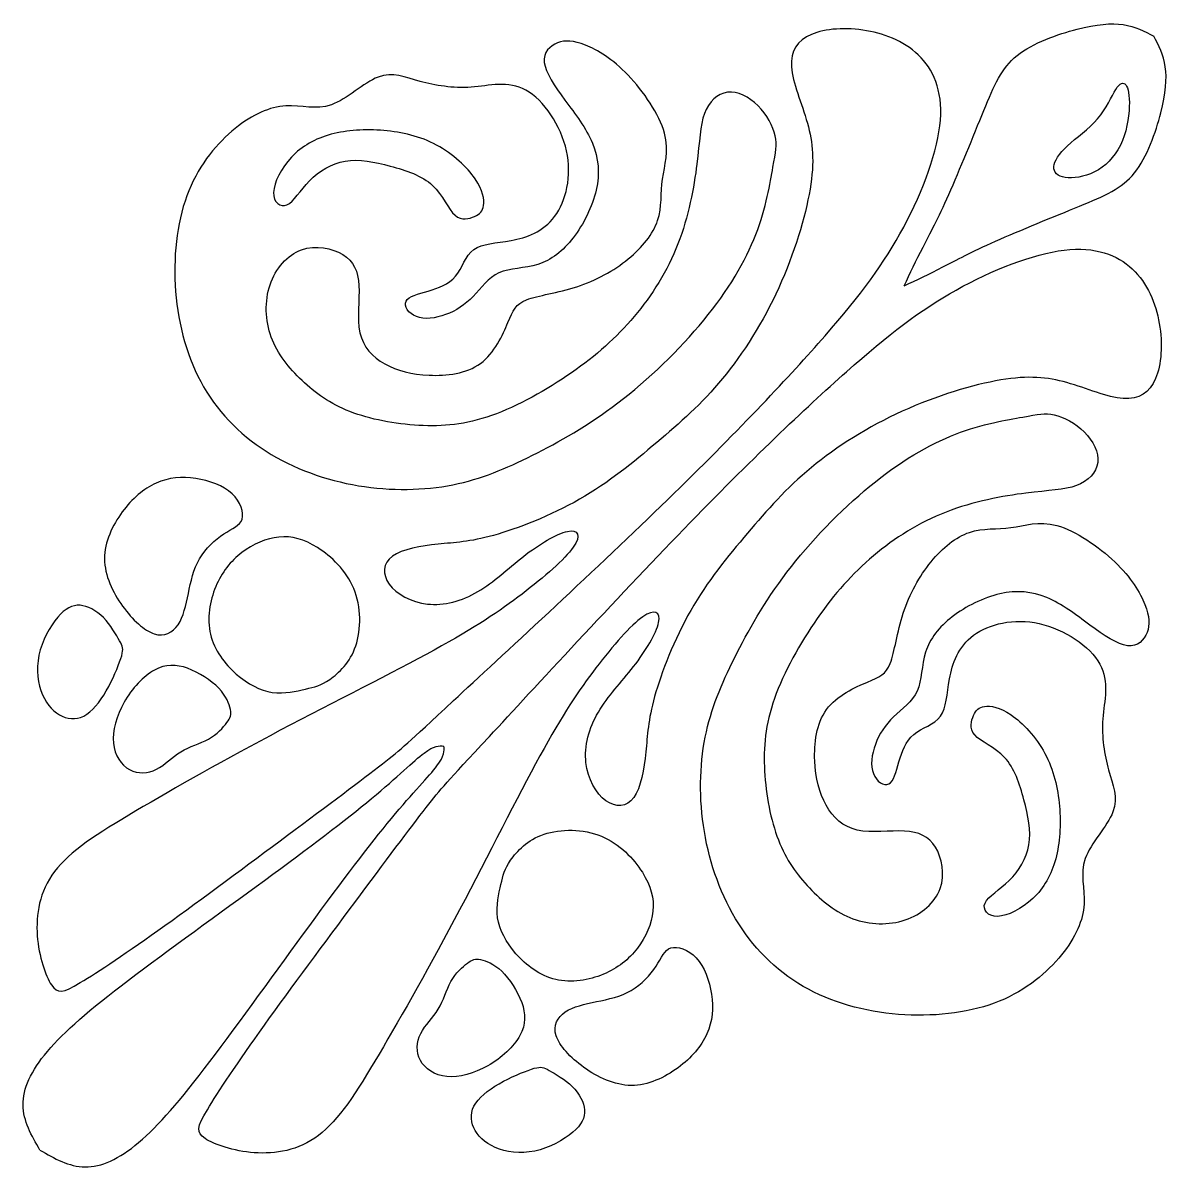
# Model space of a CAD drawing. Header units: millimetres. Extents: x 183 to 445, y 12 to 405.
# Drawn here: x 183.49 to 214.53, y 340.66 to 371.7 of the extents above; entities that cross this region are included whole.
import ezdxf

# ---------------------------------------------------------------- set-up
doc = ezdxf.new("R2010")
doc.units = ezdxf.units.MM
doc.layers.add('Default', color=7, linetype='Continuous')
doc.layers.add('DV1_Layer_1', color=7, linetype='Continuous')

# ---------------------------------------------------------------- blocks, each defined once
blk = doc.blocks.new('SE')
at = {"layer": 'DV1_Layer_1', "color": 7, "linetype": 'Continuous'}
for points, knots in [([(193.242, 351.597), (192.709, 351.183), (191.759, 350.475), (190.671, 349.665), (189.583, 348.854), (188.357, 347.941), (187.342, 347.213), (186.326, 346.486), (185.52, 345.945), (185.046, 345.663), (184.571, 345.38), (184.427, 345.356), (184.264, 345.603), (184.102, 345.849), (183.922, 346.366), (183.838, 347.508), (183.934, 348.133), (184.348, 348.68), (184.763, 349.227), (185.496, 349.696), (186.554, 350.321), (187.612, 350.946), (188.994, 351.727), (191.951, 353.29), (193.526, 354.071), (194.644, 354.684), (195.762, 355.297), (196.423, 355.742), (197.03, 356.205), (197.637, 356.667), (198.19, 357.148), (198.418, 357.473), (198.647, 357.797), (198.55, 357.965), (198.262, 357.906), (197.973, 357.845), (197.492, 357.557), (197.066, 357.226), (196.639, 356.896), (196.267, 356.523), (195.834, 356.271), (195.401, 356.018), (194.908, 355.886), (194.463, 355.934), (194.019, 355.982), (193.622, 356.211), (193.237, 356.739), (193.249, 357.04), (193.514, 357.232), (193.778, 357.424), (194.295, 357.509), (194.752, 357.557), (195.209, 357.605), (195.605, 357.617), (196.255, 357.797), (196.904, 357.978), (197.805, 358.326), (198.592, 358.777), (199.38, 359.228), (200.053, 359.781), (200.684, 360.315), (201.315, 360.85), (201.904, 361.367), (202.469, 362.052), (203.034, 362.737), (203.575, 363.591), (203.995, 364.516), (204.416, 365.442), (204.717, 366.44), (204.843, 367.191), (204.969, 367.942), (204.921, 368.447), (204.771, 368.982), (204.621, 369.517), (204.368, 370.082), (204.338, 370.509), (204.308, 370.935), (204.5, 371.224), (204.879, 371.386), (205.258, 371.548), (205.822, 371.584), (206.376, 371.488), (206.928, 371.392), (207.469, 371.164), (207.854, 370.755), (208.239, 370.346), (208.467, 369.757), (208.365, 368.91), (208.263, 368.062), (207.83, 366.957), (207.283, 365.977), (206.736, 364.997), (206.075, 364.144), (205.065, 363.002), (204.056, 361.86), (202.697, 360.43), (200.797, 358.589), (198.897, 356.749), (196.455, 354.5), (195.175, 353.315), (193.894, 352.13), (193.776, 352.01), (193.242, 351.597)], [0, 0, 0, 0, 0.027778, 0.027778, 0.027778, 0.055556, 0.055556, 0.055556, 0.083333, 0.083333, 0.083333, 0.111111, 0.111111, 0.111111, 0.138889, 0.138889, 0.166667, 0.166667, 0.166667, 0.194444, 0.194444, 0.194444, 0.222222, 0.222222, 0.25, 0.25, 0.25, 0.277778, 0.277778, 0.277778, 0.305556, 0.305556, 0.305556, 0.333333, 0.333333, 0.333333, 0.361111, 0.361111, 0.361111, 0.388889, 0.388889, 0.388889, 0.416667, 0.416667, 0.416667, 0.444444, 0.444444, 0.472222, 0.472222, 0.472222, 0.5, 0.5, 0.5, 0.527778, 0.527778, 0.527778, 0.555556, 0.555556, 0.555556, 0.583333, 0.583333, 0.583333, 0.611111, 0.611111, 0.611111, 0.638889, 0.638889, 0.638889, 0.666667, 0.666667, 0.666667, 0.694444, 0.694444, 0.694444, 0.722222, 0.722222, 0.722222, 0.75, 0.75, 0.75, 0.777778, 0.777778, 0.777778, 0.805556, 0.805556, 0.805556, 0.833333, 0.833333, 0.833333, 0.861111, 0.861111, 0.861111, 0.888889, 0.888889, 0.888889, 0.916667, 0.916667, 0.916667, 0.944444, 0.944444, 0.944444, 1, 1, 1, 1]), ([(207.396, 364.566), (207.558, 364.908), (207.72, 365.25), (208.098, 365.989), (208.315, 366.385), (208.609, 367.046), (208.903, 367.707), (209.275, 368.632), (209.558, 369.322), (209.84, 370.013), (210.032, 370.469), (210.462, 370.815), (210.891, 371.16), (211.558, 371.394), (212.621, 371.665), (213.017, 371.7), (213.341, 371.653), (213.666, 371.604), (213.918, 371.472), (214.17, 371.34)], [0, 0, 0, 0, 0.125, 0.125, 0.25, 0.25, 0.25, 0.375, 0.375, 0.375, 0.5, 0.5, 0.5, 0.625, 0.625, 0.75, 0.75, 0.75, 1, 1, 1, 1]), ([(207.396, 364.566), (207.738, 364.728), (208.08, 364.89), (208.45, 365.079), (208.819, 365.268), (209.215, 365.485), (210.537, 366.073), (211.462, 366.445), (212.152, 366.728), (212.843, 367.01), (213.299, 367.202), (213.645, 367.632), (213.99, 368.061), (214.224, 368.728), (214.359, 369.259), (214.494, 369.791), (214.531, 370.187), (214.482, 370.511), (214.434, 370.836), (214.302, 371.088), (214.17, 371.34)], [0, 0, 0, 0, 0.125, 0.125, 0.125, 0.25, 0.25, 0.375, 0.375, 0.375, 0.5, 0.5, 0.5, 0.625, 0.625, 0.625, 0.75, 0.75, 0.75, 1, 1, 1, 1]), ([(203.837, 367.782), (203.762, 367.358), (203.66, 366.692), (203.375, 365.962), (203.09, 365.232), (202.621, 364.44), (201.961, 363.635), (201.3, 362.83), (200.447, 362.013), (199.63, 361.389), (198.814, 360.764), (198.033, 360.332), (197.312, 359.971), (196.591, 359.611), (195.931, 359.323), (195.153, 359.17), (194.375, 359.016), (193.48, 358.998), (191.709, 359.293), (190.832, 359.605), (190.087, 360.079), (189.343, 360.554), (188.73, 361.19), (188.313, 361.968), (187.895, 362.746), (187.673, 363.665), (187.622, 364.581), (187.571, 365.497), (187.691, 366.409), (188.292, 367.887), (188.772, 368.451), (189.246, 368.836), (189.721, 369.22), (190.189, 369.424), (190.619, 369.451), (191.048, 369.478), (191.439, 369.328), (191.859, 369.478), (192.28, 369.628), (192.731, 370.078), (193.125, 370.228), (193.52, 370.378), (193.857, 370.229), (194.266, 370.114), (194.675, 370), (195.156, 369.921), (195.65, 369.957), (196.144, 369.993), (196.651, 370.144), (197.137, 369.874), (197.622, 369.605), (198.086, 368.914), (198.237, 368.229), (198.387, 367.545), (198.225, 366.866), (197.606, 366.031), (197.15, 365.875), (196.735, 365.797), (196.321, 365.719), (195.949, 365.719), (195.492, 365.382), (195.408, 365.046), (195.225, 364.827), (195.042, 364.608), (194.76, 364.506), (194.487, 364.425), (194.213, 364.344), (193.949, 364.283), (193.883, 364.151), (193.817, 364.019), (193.949, 363.815), (194.165, 363.731), (194.381, 363.647), (194.682, 363.683), (194.958, 363.785), (195.234, 363.887), (195.486, 364.055), (195.706, 364.281), (195.925, 364.506), (196.111, 364.788), (196.405, 364.92), (196.699, 365.052), (197.102, 365.034), (197.462, 365.148), (197.823, 365.262), (198.141, 365.509), (198.42, 365.872), (198.699, 366.235), (198.94, 366.716), (199.144, 367.617), (199.108, 368.037), (198.94, 368.44), (198.771, 368.842), (198.471, 369.226), (198.195, 369.605), (197.919, 369.983), (197.667, 370.355), (197.633, 370.629), (197.6, 370.902), (197.787, 371.076), (197.994, 371.157), (198.201, 371.238), (198.429, 371.226), (198.75, 371.097), (199.072, 370.968), (199.486, 370.722), (200.327, 369.845), (200.753, 369.214), (201.036, 368.211), (200.892, 367.839), (200.841, 367.464), (200.789, 367.088), (200.831, 366.71), (200.585, 365.971), (200.297, 365.611), (199.91, 365.295), (199.522, 364.98), (199.036, 364.71), (198.519, 364.542), (198.003, 364.374), (197.456, 364.308), (197.153, 364.191), (196.85, 364.073), (196.79, 363.905), (196.648, 363.572), (196.507, 363.238), (196.285, 362.74), (195.904, 362.461), (195.522, 362.181), (194.982, 362.121), (194.511, 362.143), (194.039, 362.164), (193.637, 362.266), (193.306, 362.452), (192.976, 362.638), (192.718, 362.908), (192.631, 363.296), (192.544, 363.683), (192.628, 364.187), (192.607, 364.575), (192.586, 364.962), (192.46, 365.232), (192.171, 365.413), (191.883, 365.593), (191.433, 365.683), (191.048, 365.545), (190.664, 365.406), (190.345, 365.04), (190.045, 364.151), (190.063, 363.629), (190.228, 363.175), (190.393, 362.722), (190.706, 362.338), (191.42, 361.659), (191.823, 361.365), (192.363, 361.155), (192.904, 360.944), (193.582, 360.818), (194.231, 360.782), (194.88, 360.746), (195.498, 360.8), (196.204, 361.049), (196.91, 361.299), (197.703, 361.743), (198.372, 362.209), (199.042, 362.674), (199.588, 363.16), (200.072, 363.734), (200.555, 364.308), (200.976, 364.968), (201.261, 365.704), (201.546, 366.439), (201.696, 367.25), (201.774, 367.869), (201.852, 368.487), (201.858, 368.914), (201.979, 369.238), (202.099, 369.562), (202.333, 369.785), (202.606, 369.818), (202.879, 369.851), (203.192, 369.695), (203.432, 369.454), (203.672, 369.214), (203.84, 368.89), (203.9, 368.638), (203.96, 368.385), (203.913, 368.205), (203.837, 367.782)], [0, 0, 0, 0, 0.014925, 0.014925, 0.014925, 0.029851, 0.029851, 0.029851, 0.044776, 0.044776, 0.044776, 0.059701, 0.059701, 0.059701, 0.074627, 0.074627, 0.074627, 0.089552, 0.089552, 0.104478, 0.104478, 0.104478, 0.119403, 0.119403, 0.119403, 0.134328, 0.134328, 0.134328, 0.149254, 0.149254, 0.164179, 0.164179, 0.164179, 0.179104, 0.179104, 0.179104, 0.19403, 0.19403, 0.19403, 0.208955, 0.208955, 0.208955, 0.223881, 0.223881, 0.223881, 0.238806, 0.238806, 0.238806, 0.253731, 0.253731, 0.253731, 0.268657, 0.268657, 0.268657, 0.283582, 0.283582, 0.298507, 0.298507, 0.298507, 0.313433, 0.313433, 0.328358, 0.328358, 0.328358, 0.343284, 0.343284, 0.343284, 0.358209, 0.358209, 0.358209, 0.373134, 0.373134, 0.373134, 0.38806, 0.38806, 0.38806, 0.402985, 0.402985, 0.402985, 0.41791, 0.41791, 0.41791, 0.432836, 0.432836, 0.432836, 0.447761, 0.447761, 0.447761, 0.462687, 0.462687, 0.477612, 0.477612, 0.477612, 0.492537, 0.492537, 0.492537, 0.507463, 0.507463, 0.507463, 0.522388, 0.522388, 0.522388, 0.537313, 0.537313, 0.537313, 0.552239, 0.552239, 0.567164, 0.567164, 0.58209, 0.58209, 0.58209, 0.597015, 0.597015, 0.61194, 0.61194, 0.61194, 0.626866, 0.626866, 0.626866, 0.641791, 0.641791, 0.641791, 0.656716, 0.656716, 0.656716, 0.671642, 0.671642, 0.671642, 0.686567, 0.686567, 0.686567, 0.701493, 0.701493, 0.701493, 0.716418, 0.716418, 0.716418, 0.731343, 0.731343, 0.731343, 0.746269, 0.746269, 0.746269, 0.761194, 0.761194, 0.761194, 0.776119, 0.776119, 0.791045, 0.791045, 0.791045, 0.80597, 0.80597, 0.820896, 0.820896, 0.820896, 0.835821, 0.835821, 0.835821, 0.850746, 0.850746, 0.850746, 0.865672, 0.865672, 0.865672, 0.880597, 0.880597, 0.880597, 0.895522, 0.895522, 0.895522, 0.910448, 0.910448, 0.910448, 0.925373, 0.925373, 0.925373, 0.940299, 0.940299, 0.940299, 0.955224, 0.955224, 0.955224, 0.970149, 0.970149, 0.970149, 1, 1, 1, 1]), ([(213.137, 369.893), (213.023, 369.713), (212.885, 369.382), (212.645, 369.1), (212.404, 368.818), (212.062, 368.584), (211.828, 368.367), (211.594, 368.151), (211.341, 367.755), (211.558, 367.539), (211.972, 367.473), (212.278, 367.515), (212.561, 367.659), (212.843, 367.803), (213.101, 368.049), (213.263, 368.379), (213.426, 368.71), (213.492, 369.124), (213.504, 369.43), (213.516, 369.737), (213.474, 369.935), (213.407, 370.019), (213.341, 370.103), (213.251, 370.073), (213.137, 369.893)], [0, 0, 0, 0, 0.1, 0.1, 0.1, 0.2, 0.2, 0.2, 0.3, 0.4, 0.4, 0.5, 0.5, 0.5, 0.6, 0.6, 0.6, 0.7, 0.7, 0.7, 0.8, 0.8, 0.8, 1, 1, 1, 1]), ([(195.744, 366.451), (195.6, 366.385), (195.389, 366.321), (195.212, 366.482), (195.034, 366.642), (194.891, 367.027), (194.603, 367.292), (194.315, 367.557), (193.883, 367.701), (193.03, 367.929), (192.61, 368.013), (192.233, 367.951), (191.857, 367.889), (191.524, 367.681), (191.269, 367.42), (191.014, 367.158), (190.836, 366.844), (190.472, 366.68), (190.285, 366.83), (190.291, 367.1), (190.297, 367.371), (190.496, 367.761), (191.057, 368.356), (191.42, 368.562), (191.852, 368.678), (192.284, 368.794), (192.783, 368.821), (193.28, 368.779), (193.777, 368.736), (194.271, 368.624), (194.714, 368.385), (195.156, 368.145), (195.546, 367.779), (195.76, 367.47), (195.973, 367.16), (196.009, 366.908), (195.988, 366.747), (195.967, 366.587), (195.889, 366.518), (195.744, 366.451)], [0, 0, 0, 0, 0.066667, 0.066667, 0.066667, 0.133333, 0.133333, 0.133333, 0.2, 0.2, 0.266667, 0.266667, 0.266667, 0.333333, 0.333333, 0.333333, 0.4, 0.4, 0.466667, 0.466667, 0.466667, 0.533333, 0.533333, 0.6, 0.6, 0.6, 0.666667, 0.666667, 0.666667, 0.733333, 0.733333, 0.733333, 0.8, 0.8, 0.8, 0.866667, 0.866667, 0.866667, 1, 1, 1, 1]), ([(194.427, 350.413), (194.013, 349.879), (193.305, 348.929), (192.495, 347.841), (191.684, 346.753), (190.771, 345.527), (190.043, 344.512), (189.316, 343.496), (188.775, 342.691), (188.493, 342.216), (188.21, 341.741), (188.186, 341.597), (188.433, 341.434), (188.679, 341.272), (189.196, 341.092), (189.767, 341.05), (190.338, 341.008), (190.963, 341.104), (191.51, 341.519), (192.057, 341.933), (192.526, 342.667), (193.151, 343.724), (193.776, 344.782), (194.557, 346.164), (195.338, 347.643), (196.12, 349.121), (196.901, 350.696), (197.514, 351.814), (198.127, 352.932), (198.572, 353.593), (199.034, 354.2), (199.497, 354.807), (199.978, 355.36), (200.303, 355.588), (200.627, 355.816), (200.796, 355.72), (200.735, 355.432), (200.675, 355.143), (200.387, 354.663), (200.056, 354.236), (199.726, 353.809), (199.353, 353.437), (199.101, 353.004), (198.848, 352.571), (198.716, 352.078), (198.764, 351.634), (198.812, 351.189), (199.041, 350.792), (199.305, 350.6), (199.569, 350.407), (199.87, 350.419), (200.062, 350.684), (200.254, 350.949), (200.339, 351.465), (200.387, 351.922), (200.435, 352.379), (200.447, 352.776), (200.808, 354.074), (201.156, 354.975), (201.607, 355.762), (202.058, 356.55), (202.61, 357.223), (203.145, 357.854), (203.68, 358.485), (204.197, 359.074), (204.882, 359.639), (205.567, 360.204), (206.421, 360.745), (207.346, 361.165), (208.272, 361.586), (209.27, 361.887), (210.021, 362.013), (210.772, 362.139), (211.277, 362.091), (211.812, 361.941), (212.347, 361.791), (212.912, 361.538), (213.338, 361.508), (213.765, 361.478), (214.054, 361.67), (214.216, 362.049), (214.378, 362.428), (214.414, 362.993), (214.222, 364.098), (213.994, 364.639), (213.585, 365.024), (213.176, 365.409), (212.587, 365.637), (210.892, 365.433), (209.786, 365), (208.807, 364.453), (207.827, 363.906), (206.974, 363.245), (204.69, 361.226), (203.26, 359.867), (201.42, 357.967), (199.579, 356.067), (197.33, 353.625), (196.145, 352.345), (194.96, 351.064), (194.84, 350.946), (194.427, 350.413)], [0, 0, 0, 0, 0.027778, 0.027778, 0.027778, 0.055556, 0.055556, 0.055556, 0.083333, 0.083333, 0.083333, 0.111111, 0.111111, 0.111111, 0.138889, 0.138889, 0.138889, 0.166667, 0.166667, 0.166667, 0.194444, 0.194444, 0.194444, 0.222222, 0.222222, 0.222222, 0.25, 0.25, 0.25, 0.277778, 0.277778, 0.277778, 0.305556, 0.305556, 0.305556, 0.333333, 0.333333, 0.333333, 0.361111, 0.361111, 0.361111, 0.388889, 0.388889, 0.388889, 0.416667, 0.416667, 0.416667, 0.444444, 0.444444, 0.444444, 0.472222, 0.472222, 0.472222, 0.5, 0.5, 0.5, 0.527778, 0.527778, 0.555556, 0.555556, 0.555556, 0.583333, 0.583333, 0.583333, 0.611111, 0.611111, 0.611111, 0.638889, 0.638889, 0.638889, 0.666667, 0.666667, 0.666667, 0.694444, 0.694444, 0.694444, 0.722222, 0.722222, 0.722222, 0.75, 0.75, 0.75, 0.777778, 0.777778, 0.805556, 0.805556, 0.805556, 0.833333, 0.833333, 0.861111, 0.861111, 0.861111, 0.888889, 0.888889, 0.916667, 0.916667, 0.916667, 0.944444, 0.944444, 0.944444, 1, 1, 1, 1]), ([(210.612, 361.007), (210.188, 360.932), (209.522, 360.83), (208.792, 360.545), (208.062, 360.26), (207.27, 359.791), (206.465, 359.13), (205.66, 358.47), (204.843, 357.617), (203.594, 355.984), (203.162, 355.203), (202.801, 354.482), (202.441, 353.761), (202.153, 353.101), (202, 352.323), (201.846, 351.545), (201.828, 350.65), (201.976, 349.765), (202.123, 348.879), (202.435, 348.002), (202.909, 347.257), (203.384, 346.512), (204.021, 345.9), (204.798, 345.483), (205.576, 345.065), (206.495, 344.843), (207.411, 344.792), (208.327, 344.741), (209.239, 344.861), (209.978, 345.161), (210.717, 345.462), (211.281, 345.942), (211.666, 346.416), (212.05, 346.891), (212.254, 347.359), (212.281, 347.789), (212.308, 348.218), (212.158, 348.609), (212.308, 349.029), (212.458, 349.45), (212.908, 349.901), (213.058, 350.295), (213.208, 350.69), (213.058, 351.027), (212.944, 351.436), (212.83, 351.845), (212.751, 352.326), (212.787, 352.82), (212.823, 353.314), (212.974, 353.821), (212.435, 354.792), (211.744, 355.256), (211.059, 355.406), (210.375, 355.557), (209.696, 355.395), (209.279, 355.086), (208.861, 354.776), (208.705, 354.32), (208.627, 353.906), (208.549, 353.491), (208.549, 353.119), (208.381, 352.891), (208.213, 352.662), (207.876, 352.578), (207.657, 352.395), (207.438, 352.212), (207.336, 351.93), (207.255, 351.656), (207.173, 351.383), (207.114, 351.119), (206.981, 351.053), (206.849, 350.987), (206.645, 351.119), (206.561, 351.335), (206.477, 351.551), (206.513, 351.852), (206.615, 352.128), (206.717, 352.404), (206.885, 352.656), (207.111, 352.875), (207.336, 353.095), (207.618, 353.281), (207.75, 353.575), (207.882, 353.87), (207.864, 354.272), (207.978, 354.632), (208.092, 354.993), (208.339, 355.311), (209.065, 355.869), (209.546, 356.11), (209.996, 356.212), (210.447, 356.314), (210.867, 356.278), (211.269, 356.11), (211.672, 355.942), (212.056, 355.641), (212.813, 355.089), (213.185, 354.837), (213.459, 354.803), (213.732, 354.77), (213.906, 354.957), (213.987, 355.164), (214.068, 355.371), (214.056, 355.599), (213.927, 355.921), (213.798, 356.242), (213.552, 356.656), (213.113, 357.077), (212.675, 357.497), (212.044, 357.923), (211.543, 358.065), (211.041, 358.206), (210.669, 358.062), (210.294, 358.01), (209.918, 357.96), (209.54, 358.002), (209.17, 357.878), (208.801, 357.755), (208.441, 357.467), (208.126, 357.08), (207.81, 356.692), (207.54, 356.206), (207.372, 355.689), (207.204, 355.173), (207.138, 354.626), (207.02, 354.323), (206.903, 354.02), (206.735, 353.96), (206.068, 353.677), (205.57, 353.455), (205.291, 353.074), (205.011, 352.692), (204.951, 352.152), (204.972, 351.681), (204.993, 351.209), (205.096, 350.807), (205.282, 350.476), (205.468, 350.146), (205.738, 349.888), (206.125, 349.801), (206.513, 349.714), (207.017, 349.798), (207.792, 349.756), (208.062, 349.63), (208.243, 349.341), (208.423, 349.053), (208.513, 348.603), (208.375, 348.218), (208.237, 347.834), (207.87, 347.515), (207.426, 347.365), (206.981, 347.215), (206.459, 347.233), (206.005, 347.398), (205.552, 347.564), (205.168, 347.876), (204.828, 348.233), (204.489, 348.591), (204.195, 348.993), (203.774, 350.074), (203.648, 350.752), (203.612, 351.401), (203.576, 352.05), (203.63, 352.668), (203.879, 353.374), (204.129, 354.08), (204.573, 354.872), (205.038, 355.542), (205.504, 356.212), (205.99, 356.758), (207.138, 357.725), (207.798, 358.146), (208.534, 358.431), (209.269, 358.716), (210.08, 358.866), (210.699, 358.944), (211.317, 359.022), (211.744, 359.028), (212.392, 359.269), (212.615, 359.503), (212.648, 359.776), (212.681, 360.049), (212.525, 360.362), (212.284, 360.602), (212.044, 360.842), (211.72, 361.01), (211.468, 361.07), (211.215, 361.131), (211.035, 361.082), (210.612, 361.007)], [0, 0, 0, 0, 0.014925, 0.014925, 0.014925, 0.029851, 0.029851, 0.029851, 0.044776, 0.044776, 0.059701, 0.059701, 0.059701, 0.074627, 0.074627, 0.074627, 0.089552, 0.089552, 0.089552, 0.104478, 0.104478, 0.104478, 0.119403, 0.119403, 0.119403, 0.134328, 0.134328, 0.134328, 0.149254, 0.149254, 0.149254, 0.164179, 0.164179, 0.164179, 0.179104, 0.179104, 0.179104, 0.19403, 0.19403, 0.19403, 0.208955, 0.208955, 0.208955, 0.223881, 0.223881, 0.223881, 0.238806, 0.238806, 0.238806, 0.253731, 0.253731, 0.268657, 0.268657, 0.268657, 0.283582, 0.283582, 0.283582, 0.298507, 0.298507, 0.298507, 0.313433, 0.313433, 0.313433, 0.328358, 0.328358, 0.328358, 0.343284, 0.343284, 0.343284, 0.358209, 0.358209, 0.358209, 0.373134, 0.373134, 0.373134, 0.38806, 0.38806, 0.38806, 0.402985, 0.402985, 0.402985, 0.41791, 0.41791, 0.41791, 0.432836, 0.432836, 0.432836, 0.447761, 0.447761, 0.462687, 0.462687, 0.462687, 0.477612, 0.477612, 0.477612, 0.492537, 0.492537, 0.507463, 0.507463, 0.507463, 0.522388, 0.522388, 0.522388, 0.537313, 0.537313, 0.537313, 0.552239, 0.552239, 0.552239, 0.567164, 0.567164, 0.567164, 0.58209, 0.58209, 0.58209, 0.597015, 0.597015, 0.597015, 0.61194, 0.61194, 0.61194, 0.626866, 0.626866, 0.626866, 0.641791, 0.641791, 0.641791, 0.656716, 0.656716, 0.671642, 0.671642, 0.671642, 0.686567, 0.686567, 0.686567, 0.701493, 0.701493, 0.701493, 0.716418, 0.716418, 0.716418, 0.731343, 0.731343, 0.746269, 0.746269, 0.746269, 0.761194, 0.761194, 0.761194, 0.776119, 0.776119, 0.776119, 0.791045, 0.791045, 0.791045, 0.80597, 0.80597, 0.80597, 0.820896, 0.820896, 0.835821, 0.835821, 0.835821, 0.850746, 0.850746, 0.850746, 0.865672, 0.865672, 0.865672, 0.880597, 0.880597, 0.895522, 0.895522, 0.895522, 0.910448, 0.910448, 0.910448, 0.925373, 0.925373, 0.940299, 0.940299, 0.940299, 0.955224, 0.955224, 0.955224, 0.970149, 0.970149, 0.970149, 1, 1, 1, 1]), ([(188.939, 357.835), (188.706, 357.683), (188.448, 357.449), (188.282, 357.164), (188.117, 356.878), (188.045, 356.542), (187.978, 356.219), (187.91, 355.897), (187.847, 355.587), (187.701, 355.372), (187.556, 355.158), (187.328, 355.038), (187.054, 355.125), (186.781, 355.212), (186.463, 355.506), (186.194, 355.88), (185.925, 356.254), (185.706, 356.707), (185.704, 357.162), (185.703, 357.617), (185.919, 358.074), (186.185, 358.435), (186.451, 358.797), (186.766, 359.064), (187.105, 359.215), (187.445, 359.365), (187.808, 359.398), (188.179, 359.342), (188.55, 359.287), (188.928, 359.142), (189.164, 358.925), (189.4, 358.707), (189.493, 358.416), (189.435, 358.236), (189.379, 358.056), (189.171, 357.986), (188.939, 357.835)], [0, 0, 0, 0, 0.076923, 0.076923, 0.076923, 0.153846, 0.153846, 0.153846, 0.230769, 0.230769, 0.230769, 0.307692, 0.307692, 0.307692, 0.384615, 0.384615, 0.384615, 0.461538, 0.461538, 0.461538, 0.538462, 0.538462, 0.538462, 0.615385, 0.615385, 0.615385, 0.692308, 0.692308, 0.692308, 0.769231, 0.769231, 0.769231, 0.846154, 0.846154, 0.846154, 1, 1, 1, 1]), ([(191.158, 353.628), (190.91, 353.569), (190.586, 353.491), (190.255, 353.539), (189.925, 353.587), (189.589, 353.761), (189.278, 354.036), (188.967, 354.311), (188.682, 354.686), (188.58, 355.113), (188.478, 355.539), (188.559, 356.017), (188.721, 356.407), (188.883, 356.797), (189.126, 357.101), (189.428, 357.33), (189.73, 357.56), (190.09, 357.716), (190.437, 357.751), (190.784, 357.785), (191.117, 357.698), (191.486, 357.464), (191.856, 357.23), (192.261, 356.848), (192.465, 356.353), (192.67, 355.857), (192.673, 355.248), (192.519, 354.798), (192.366, 354.347), (192.057, 354.056), (191.817, 353.89), (191.577, 353.725), (191.406, 353.686), (191.158, 353.628)], [0, 0, 0, 0, 0.083333, 0.083333, 0.083333, 0.166667, 0.166667, 0.166667, 0.25, 0.25, 0.25, 0.333333, 0.333333, 0.333333, 0.416667, 0.416667, 0.416667, 0.5, 0.5, 0.5, 0.583333, 0.583333, 0.583333, 0.666667, 0.666667, 0.666667, 0.75, 0.75, 0.75, 0.833333, 0.833333, 0.833333, 1, 1, 1, 1]), ([(186.169, 354.533), (186.114, 354.341), (185.985, 354.008), (185.817, 353.695), (185.649, 353.383), (185.442, 353.092), (185.223, 352.945), (185.003, 352.797), (184.772, 352.795), (184.559, 352.891), (184.346, 352.987), (184.151, 353.182), (184.024, 353.473), (183.898, 353.764), (183.841, 354.152), (183.924, 354.544), (184.006, 354.936), (184.229, 355.332), (184.434, 355.577), (184.64, 355.821), (184.829, 355.914), (185.039, 355.9), (185.25, 355.884), (185.481, 355.761), (185.675, 355.565), (185.868, 355.368), (186.024, 355.098), (186.113, 354.937), (186.201, 354.776), (186.223, 354.725), (186.169, 354.533)], [0, 0, 0, 0, 0.090909, 0.090909, 0.090909, 0.181818, 0.181818, 0.181818, 0.272727, 0.272727, 0.272727, 0.363636, 0.363636, 0.363636, 0.454545, 0.454545, 0.454545, 0.545455, 0.545455, 0.545455, 0.636364, 0.636364, 0.636364, 0.727273, 0.727273, 0.727273, 0.818182, 0.818182, 0.818182, 1, 1, 1, 1]), ([(189.024, 352.719), (188.925, 352.587), (188.751, 352.401), (188.523, 352.272), (188.295, 352.143), (188.012, 352.071), (187.775, 351.927), (187.538, 351.783), (187.346, 351.566), (187.113, 351.451), (186.88, 351.335), (186.607, 351.32), (186.382, 351.443), (186.156, 351.566), (185.979, 351.828), (185.946, 352.161), (185.913, 352.494), (186.024, 352.9), (186.236, 353.271), (186.448, 353.641), (186.76, 353.978), (187.06, 354.143), (187.361, 354.308), (187.649, 354.302), (187.958, 354.191), (188.268, 354.08), (188.598, 353.863), (188.803, 353.649), (189.009, 353.434), (189.09, 353.221), (189.119, 353.075), (189.147, 352.93), (189.123, 352.852), (189.024, 352.719)], [0, 0, 0, 0, 0.083333, 0.083333, 0.083333, 0.166667, 0.166667, 0.166667, 0.25, 0.25, 0.25, 0.333333, 0.333333, 0.333333, 0.416667, 0.416667, 0.416667, 0.5, 0.5, 0.5, 0.583333, 0.583333, 0.583333, 0.666667, 0.666667, 0.666667, 0.75, 0.75, 0.75, 0.833333, 0.833333, 0.833333, 1, 1, 1, 1]), ([(209.281, 352.914), (209.215, 352.77), (209.151, 352.559), (209.312, 352.382), (209.472, 352.205), (209.857, 352.061), (210.122, 351.773), (210.387, 351.485), (210.531, 351.053), (210.645, 350.626), (210.759, 350.2), (210.843, 349.78), (210.781, 349.403), (210.719, 349.027), (210.511, 348.694), (210.25, 348.439), (209.988, 348.184), (209.674, 348.006), (209.592, 347.824), (209.51, 347.642), (209.66, 347.455), (209.93, 347.461), (210.2, 347.467), (210.591, 347.665), (210.889, 347.946), (211.186, 348.227), (211.392, 348.591), (211.624, 349.454), (211.651, 349.953), (211.609, 350.45), (211.566, 350.947), (211.454, 351.442), (211.215, 351.884), (210.975, 352.326), (210.609, 352.717), (210.299, 352.93), (209.99, 353.143), (209.738, 353.179), (209.577, 353.158), (209.417, 353.137), (209.347, 353.059), (209.281, 352.914)], [0, 0, 0, 0, 0.066667, 0.066667, 0.066667, 0.133333, 0.133333, 0.133333, 0.2, 0.2, 0.2, 0.266667, 0.266667, 0.266667, 0.333333, 0.333333, 0.333333, 0.4, 0.4, 0.4, 0.466667, 0.466667, 0.466667, 0.533333, 0.533333, 0.533333, 0.6, 0.6, 0.666667, 0.666667, 0.666667, 0.733333, 0.733333, 0.733333, 0.8, 0.8, 0.8, 0.866667, 0.866667, 0.866667, 1, 1, 1, 1]), ([(183.951, 341.121), (183.725, 341.515), (183.499, 341.909), (183.494, 342.346), (183.489, 342.784), (183.706, 343.265), (184.156, 343.8), (184.607, 344.335), (185.292, 344.924), (186.35, 345.729), (187.408, 346.534), (188.838, 347.556), (190.046, 348.439), (191.254, 349.323), (192.24, 350.068), (192.949, 350.657), (193.658, 351.246), (194.091, 351.679), (194.372, 351.891), (194.653, 352.102), (194.783, 352.093), (194.913, 352.083)], [0, 0, 0, 0, 0.125, 0.125, 0.125, 0.25, 0.25, 0.25, 0.375, 0.375, 0.375, 0.5, 0.5, 0.5, 0.625, 0.625, 0.625, 0.75, 0.75, 0.75, 1, 1, 1, 1]), ([(183.951, 341.121), (184.345, 340.895), (184.739, 340.669), (185.176, 340.664), (185.614, 340.659), (186.095, 340.876), (186.63, 341.326), (187.165, 341.777), (187.754, 342.462), (189.364, 344.578), (190.386, 346.008), (191.27, 347.216), (192.153, 348.424), (192.898, 349.41), (193.487, 350.119), (194.076, 350.828), (194.509, 351.261), (194.721, 351.542), (194.932, 351.823), (194.922, 351.953), (194.913, 352.083)], [0, 0, 0, 0, 0.125, 0.125, 0.125, 0.25, 0.25, 0.25, 0.375, 0.375, 0.5, 0.5, 0.5, 0.625, 0.625, 0.625, 0.75, 0.75, 0.75, 1, 1, 1, 1]), ([(196.458, 348.328), (196.399, 348.08), (196.321, 347.756), (196.369, 347.425), (196.417, 347.095), (196.591, 346.759), (196.866, 346.448), (197.141, 346.137), (197.516, 345.852), (197.943, 345.75), (198.369, 345.648), (198.847, 345.729), (199.237, 345.891), (199.627, 346.053), (199.931, 346.296), (200.16, 346.598), (200.39, 346.9), (200.546, 347.26), (200.581, 347.607), (200.615, 347.954), (200.528, 348.287), (200.294, 348.657), (200.06, 349.026), (199.678, 349.431), (199.183, 349.636), (198.687, 349.84), (198.078, 349.843), (197.627, 349.69), (197.177, 349.537), (196.886, 349.227), (196.721, 348.987), (196.555, 348.747), (196.516, 348.576), (196.458, 348.328)], [0, 0, 0, 0, 0.083333, 0.083333, 0.083333, 0.166667, 0.166667, 0.166667, 0.25, 0.25, 0.25, 0.333333, 0.333333, 0.333333, 0.416667, 0.416667, 0.416667, 0.5, 0.5, 0.5, 0.583333, 0.583333, 0.583333, 0.666667, 0.666667, 0.666667, 0.75, 0.75, 0.75, 0.833333, 0.833333, 0.833333, 1, 1, 1, 1]), ([(200.665, 346.109), (200.513, 345.876), (200.279, 345.618), (199.994, 345.453), (199.708, 345.287), (199.372, 345.215), (199.049, 345.148), (198.726, 345.08), (198.417, 345.017), (198.202, 344.871), (197.988, 344.726), (197.868, 344.498), (197.955, 344.224), (198.042, 343.951), (198.336, 343.633), (198.71, 343.364), (199.084, 343.095), (199.537, 342.876), (199.992, 342.875), (200.447, 342.873), (200.904, 343.089), (201.265, 343.355), (201.627, 343.621), (201.895, 343.936), (202.045, 344.275), (202.195, 344.615), (202.228, 344.978), (202.172, 345.349), (202.117, 345.72), (201.973, 346.098), (201.755, 346.334), (201.537, 346.57), (201.246, 346.663), (201.066, 346.606), (200.886, 346.549), (200.816, 346.341), (200.665, 346.109)], [0, 0, 0, 0, 0.076923, 0.076923, 0.076923, 0.153846, 0.153846, 0.153846, 0.230769, 0.230769, 0.230769, 0.307692, 0.307692, 0.307692, 0.384615, 0.384615, 0.384615, 0.461538, 0.461538, 0.461538, 0.538462, 0.538462, 0.538462, 0.615385, 0.615385, 0.615385, 0.692308, 0.692308, 0.692308, 0.769231, 0.769231, 0.769231, 0.846154, 0.846154, 0.846154, 1, 1, 1, 1]), ([(195.55, 346.194), (195.417, 346.095), (195.231, 345.921), (195.102, 345.693), (194.973, 345.465), (194.901, 345.182), (194.613, 344.708), (194.396, 344.516), (194.281, 344.283), (194.165, 344.05), (194.15, 343.777), (194.273, 343.552), (194.396, 343.327), (194.658, 343.149), (194.991, 343.116), (195.324, 343.083), (195.73, 343.194), (196.1, 343.406), (196.471, 343.618), (196.808, 343.93), (196.973, 344.23), (197.138, 344.531), (197.132, 344.819), (197.021, 345.128), (196.91, 345.438), (196.693, 345.768), (196.479, 345.973), (196.264, 346.179), (196.051, 346.26), (195.905, 346.289), (195.76, 346.317), (195.682, 346.293), (195.55, 346.194)], [0, 0, 0, 0, 0.083333, 0.083333, 0.083333, 0.166667, 0.166667, 0.25, 0.25, 0.25, 0.333333, 0.333333, 0.333333, 0.416667, 0.416667, 0.416667, 0.5, 0.5, 0.5, 0.583333, 0.583333, 0.583333, 0.666667, 0.666667, 0.666667, 0.75, 0.75, 0.75, 0.833333, 0.833333, 0.833333, 1, 1, 1, 1]), ([(197.363, 343.339), (197.171, 343.284), (196.838, 343.155), (196.525, 342.987), (196.213, 342.819), (195.922, 342.612), (195.775, 342.393), (195.628, 342.174), (195.624, 341.942), (195.721, 341.729), (195.817, 341.516), (196.012, 341.321), (196.303, 341.194), (196.594, 341.068), (196.982, 341.011), (197.374, 341.094), (197.766, 341.176), (198.162, 341.399), (198.407, 341.604), (198.651, 341.81), (198.744, 341.999), (198.729, 342.209), (198.714, 342.42), (198.468, 342.882), (197.928, 343.194), (197.767, 343.283), (197.606, 343.372), (197.555, 343.393), (197.363, 343.339)], [0, 0, 0, 0, 0.090909, 0.090909, 0.090909, 0.181818, 0.181818, 0.181818, 0.272727, 0.272727, 0.272727, 0.363636, 0.363636, 0.363636, 0.454545, 0.454545, 0.454545, 0.545455, 0.545455, 0.545455, 0.636364, 0.636364, 0.636364, 0.727273, 0.818182, 0.818182, 0.818182, 1, 1, 1, 1])]:
    blk.add_open_spline(points, degree=3, knots=knots, dxfattribs=at)

msp = doc.modelspace()

# ---------------------------------------------------------------- block references
at = {"layer": 'Default'}
msp.add_blockref('SE', (0, 0), dxfattribs=at)

doc.saveas('drawing.dxf')
